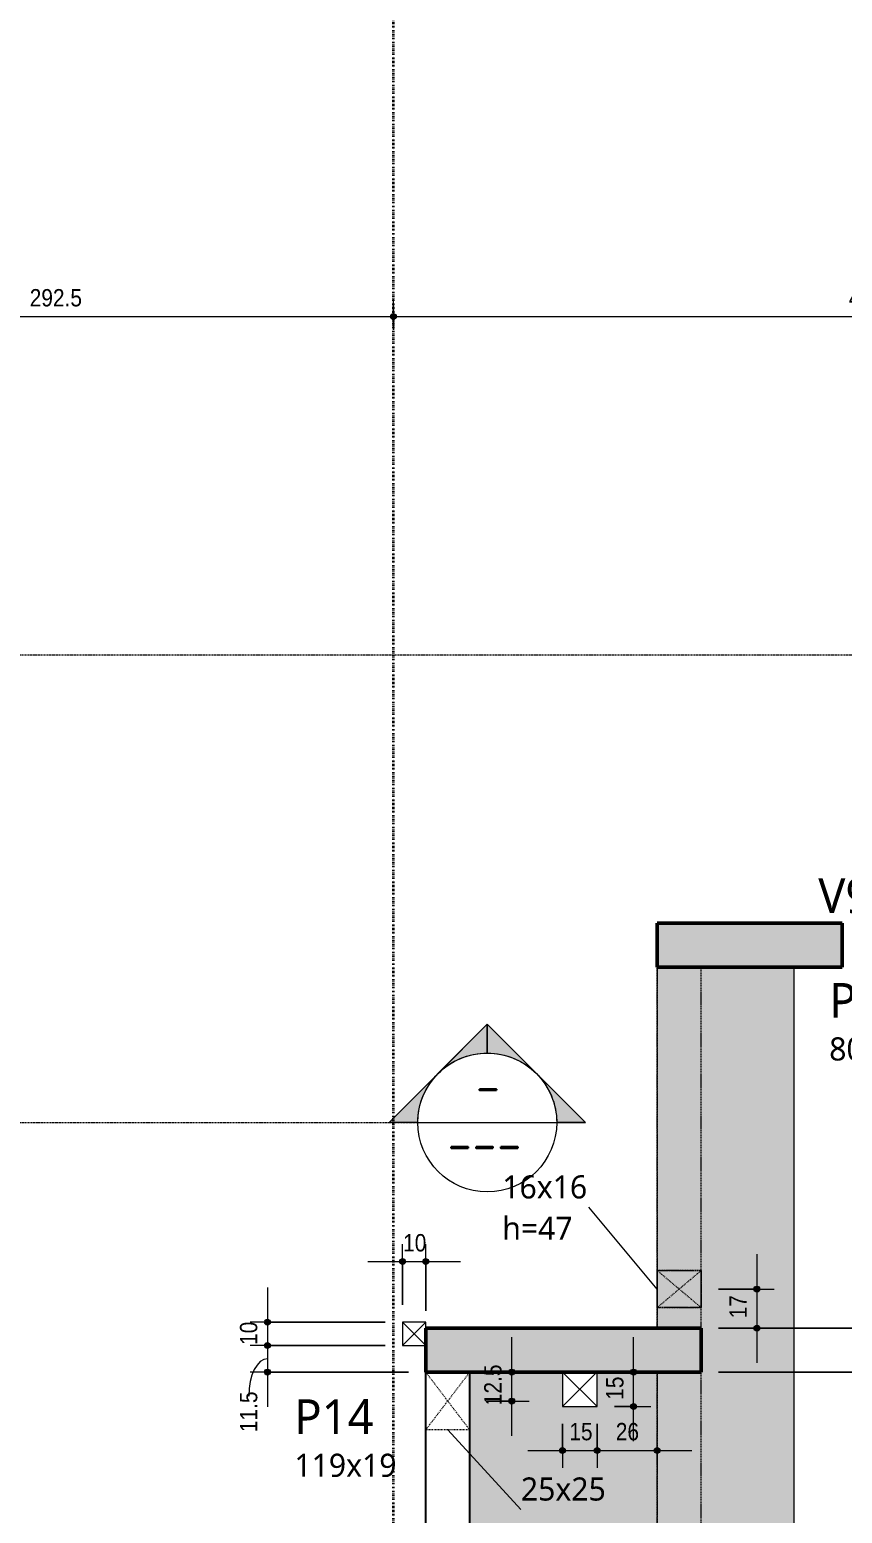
# Model space of a CAD drawing. Header units: centimetres. Extents: x -1475 to 26035, y -1239 to 84208.
# Drawn here: x 5134 to 5485, y -451 to 190 of the extents above; entities that cross this region are included whole.
import ezdxf

# ---------------------------------------------------------------- set-up
doc = ezdxf.new("R2010")
doc.units = ezdxf.units.CM
for name, pattern in [('Centro de 6 mm', [1.32, 0.6, -0.24, 0.24, -0.24]), ('Dash dot', [1.5875, 0.635, -0.47625, 0, -0.47625]), ('Hidden', [0.714375, 0.47625, -0.238125]), ('Traço', [0.635, 0.3175, -0.3175])]:
    doc.linetypes.add(name, pattern=pattern)
for name, color, linetype, lineweight in [('A-ANNO-DIMS', 7, 'Continuous', 9), ('A-ANNO-DIMS-50', 7, 'Continuous', 9), ('A-DETL', 7, 'Hidden', 18), ('A-FLOR', 7, 'Continuous', 9), ('A-GENM', 7, 'Continuous', 18), ('A-GENM-HDLN', 7, 'Traço', 18), ('A-GENM-IDEN', 7, 'Continuous', 9), ('G-ANNO-SYMB', 7, 'Continuous', 9), ('S-BEAM', 7, 'Continuous', 9), ('S-BEAM-IDEN', 7, 'Continuous', 9), ('S-COLS', 7, 'Continuous', 9), ('S-COLS-IDEN', 7, 'Continuous', 9), ('S-GRID', 7, 'Continuous', 9)]:
    doc.layers.add(name, color=color, linetype=linetype, lineweight=lineweight)
doc.styles.add('Fira Sans', font='', dxfattribs={"width": 0.9, "height": 7.5})
doc.styles.add('Gadugi', font='gadugi.ttf', dxfattribs={"height": 15})
doc.styles.add('Gadugi_1', font='gadugi.ttf', dxfattribs={"height": 10})
doc.styles.add('RomanD', font='romand__.ttf', dxfattribs={"height": 10})
doc.styles.get('Fira Sans').set_extended_font_data('Fira Sans')
doc.dimstyles.new('PED_R80_1_5mm_ACIMA_As_ESQ__R00', dxfattribs={"dimscale": 30.48, "dimtxt": 10.229846, "dimasz": 0.328084, "dimexe": 0.246063, "dimexo": 0.246063, "dimgap": 0.049213, "dimtad": 1, "dimdec": 1, "dimrnd": 0.5, "dimdsep": 46, "dimtxsty": 'Fira Sans', "dimblk1": 'DOTSMALL', "dimblk2": 'DOTSMALL', "dimsah": 1, "dimcen": 0.09, "dimdle": 0.492126, "dimazin": 0, "dimtfac": 1, "dimtdec": 4, "dimtix": 1, "dimtmove": 0, "dimatfit": 3, "dimfxl": 1, "dimtvp": 1, "dimtolj": 1, "dimtzin": 0, "dimarcsym": 2})
doc.dimstyles.new('PED_R80_1_5mm_ACIMA_As_ESQ__R00_1', dxfattribs={"dimscale": 30.48, "dimtxt": 10.229846, "dimasz": 0.328084, "dimexe": 0.246063, "dimexo": 0.246063, "dimgap": 0.049213, "dimtad": 1, "dimdec": 1, "dimrnd": 0.5, "dimdsep": 46, "dimtxsty": 'Fira Sans', "dimblk1": 'DOTSMALL', "dimblk2": 'DOTSMALL', "dimsah": 1, "dimcen": 0.09, "dimdle": 0.492126, "dimazin": 0, "dimtfac": 1, "dimtdec": 4, "dimtix": 1, "dimtmove": 1, "dimatfit": 3, "dimfxl": 1, "dimtvp": 1, "dimtolj": 1, "dimtzin": 0, "dimarcsym": 2})
doc.dimstyles.new('PED_R80_1_5mm_ACIMA_As_ESQ__R00_2', dxfattribs={"dimscale": 30.48, "dimtxt": 10.229846, "dimasz": 0.328084, "dimexe": 0.246063, "dimexo": 0.246063, "dimgap": 0.049213, "dimtad": 1, "dimdec": 1, "dimrnd": 0.5, "dimdsep": 46, "dimtxsty": 'Fira Sans', "dimblk1": 'DOTSMALL', "dimblk2": 'DOTSMALL', "dimsah": 1, "dimcen": 0.09, "dimdle": 0.492126, "dimazin": 0, "dimtfac": 1, "dimtdec": 4, "dimtix": 1, "dimtmove": 2, "dimatfit": 3, "dimfxl": 1, "dimtvp": 1, "dimtolj": 1, "dimtzin": 0, "dimarcsym": 2})
doc.dimstyles.new('PED_R80_1_5mm_ACIMA_As_ESQ__R00_3', dxfattribs={"dimscale": 30.48, "dimtxt": 10.229846, "dimasz": 0.328084, "dimexe": 0.246063, "dimexo": 0.246063, "dimgap": 0.049213, "dimtad": 1, "dimdec": 1, "dimrnd": 0.5, "dimdsep": 46, "dimtxsty": 'Fira Sans', "dimblk1": 'DOTSMALL', "dimblk2": 'DOTSMALL', "dimsah": 1, "dimcen": 0.09, "dimdle": 0.492126, "dimazin": 0, "dimtfac": 1, "dimtdec": 4, "dimtix": 1, "dimtmove": 0, "dimatfit": 3, "dimfxl": 1, "dimtvp": 1, "dimtolj": 1, "dimtzin": 0, "dimarcsym": 2})

# ---------------------------------------------------------------- blocks, each defined once
blk = doc.blocks.new('PED_FURO_RETANGULAR_R04_2020 _INSTÂNCIA_ - FURO RET-3754116-PL200 - FORMA DO DUPLEX INFERIOR')
at = {"layer": 'A-GENM-HDLN'}
for p, q in [((-8, 9.5), (8, -9.5)), ((-8, -9.5), (8, 9.5)), ((-8, -9.5), (-8, 9.5)), ((-8, 9.5), (8, 9.5)), ((8, 9.5), (8, -9.5)), ((8, -9.5), (-8, -9.5))]:
    blk.add_line(p, q, dxfattribs=at)
blk = doc.blocks.new('PED_FURO_RETANGULAR_R04_2020 _INSTÂNCIA_ - FURO RET-V1-PL200 - FORMA DO DUPLEX INFERIOR')
at = {"layer": 'A-GENM-HDLN'}
for p, q in [((-12.5, -9.5), (-12.5, 9.5)), ((-12.49, 9.5), (12.49, -9.5)), ((-12.49, -9.5), (12.49, 9.5)), ((12.5, 9.5), (12.5, -9.5))]:
    blk.add_line(p, q, dxfattribs=at)
blk = doc.blocks.new('DIMBLOCK63-PL200 - FORMA DO DUPLEX INFERIOR')
at = {"layer": 'A-ANNO-DIMS-50', "true_color": 0x000032}
h = blk.add_hatch(color=178, dxfattribs=at)
edge = h.paths.add_edge_path(flags=0)
edge.add_arc((5528.12, -214.75), 1.25, 0, 360)
h = blk.add_hatch(color=178, dxfattribs=at)
edge = h.paths.add_edge_path(flags=0)
edge.add_arc((5528.12, -370.75), 1.25, 0, 360)
at = {"layer": 'A-ANNO-DIMS-50', "color": 178, "true_color": 0x000032}
for p, q in [((5522.38, -214.75), (5535.62, -214.75)), ((5528.12, -214.75), (5522.38, -214.75)), ((5528.12, -214.75), (5528.12, -370.75)), ((5431.33, -370.75), (5535.62, -370.75)), ((5528.12, -370.75), (5431.33, -370.75))]:
    blk.add_line(p, q, dxfattribs=at)
for centre in [(5528.12, -214.75), (5528.12, -370.75)]:
    blk.add_circle(centre, 1.25, dxfattribs=at)
at = {"layer": 'A-ANNO-DIMS-50', "color": 0, "insert": (5516.23, -299.83), "char_height": 7.5, "width": 16.9973, "attachment_point": 1, "rotation": 90, "line_spacing_factor": 1.049215, "style": 'Fira Sans'}
blk.add_mtext('156', dxfattribs=at)
blk = doc.blocks.new('_DotSmall')
at = {"color": 0, "linetype": 'ByBlock', "const_width": 0.5}
blk.add_lwpolyline([(-0.0625, 0, 1), (0.0625, 0, 1)], format="xyb", close=True, dxfattribs=at)
blk = doc.blocks.new('DIMBLOCK64-PL200 - FORMA DO DUPLEX INFERIOR')
at = {"layer": 'A-ANNO-DIMS-50', "true_color": 0x000032}
h = blk.add_hatch(color=178, dxfattribs=at)
edge = h.paths.add_edge_path(flags=0)
edge.add_arc((5528.12, -370.75), 1.25, 0, 360)
h = blk.add_hatch(color=178, dxfattribs=at)
edge = h.paths.add_edge_path(flags=0)
edge.add_arc((5528.12, -389.75), 1.25, 0, 360)
at = {"layer": 'A-ANNO-DIMS-50', "color": 178, "true_color": 0x000032}
for p, q in [((5431.33, -370.75), (5535.62, -370.75)), ((5528.12, -370.75), (5431.33, -370.75)), ((5528.12, -370.75), (5528.12, -389.75)), ((5431.33, -389.75), (5535.62, -389.75)), ((5528.12, -389.75), (5431.33, -389.75))]:
    blk.add_line(p, q, dxfattribs=at)
for centre in [(5528.12, -370.75), (5528.12, -389.75)]:
    blk.add_circle(centre, 1.25, dxfattribs=at)
at = {"layer": 'A-ANNO-DIMS-50', "color": 0, "insert": (5516.23, -384.91), "char_height": 7.5, "width": 11.1741, "attachment_point": 1, "rotation": 90, "line_spacing_factor": 1.049215, "style": 'Fira Sans'}
blk.add_mtext('19', dxfattribs=at)
blk = doc.blocks.new('DIMBLOCK65-PL200 - FORMA DO DUPLEX INFERIOR')
at = {"layer": 'A-ANNO-DIMS-50', "true_color": 0x000032}
h = blk.add_hatch(color=178, dxfattribs=at)
edge = h.paths.add_edge_path(flags=0)
edge.add_arc((5528.12, -389.75), 1.25, 0, 360)
h = blk.add_hatch(color=178, dxfattribs=at)
edge = h.paths.add_edge_path(flags=0)
edge.add_arc((5528.12, -685.75), 1.25, 0, 360)
at = {"layer": 'A-ANNO-DIMS-50', "color": 178, "true_color": 0x000032}
for p, q in [((5431.33, -389.75), (5535.62, -389.75)), ((5528.12, -389.75), (5431.33, -389.75)), ((5528.12, -389.75), (5528.12, -685.75)), ((5412.33, -685.75), (5535.62, -685.75)), ((5528.12, -685.75), (5412.33, -685.75))]:
    blk.add_line(p, q, dxfattribs=at)
for centre in [(5528.12, -389.75), (5528.12, -685.75)]:
    blk.add_circle(centre, 1.25, dxfattribs=at)
at = {"layer": 'A-ANNO-DIMS-50', "color": 0, "insert": (5516.23, -545.23), "char_height": 7.5, "width": 17.9416, "attachment_point": 1, "rotation": 90, "line_spacing_factor": 1.049215, "style": 'Fira Sans'}
blk.add_mtext('296', dxfattribs=at)
blk = doc.blocks.new('DIMBLOCK103-PL200 - FORMA DO DUPLEX INFERIOR')
at = {"layer": 'A-ANNO-DIMS-50', "true_color": 0x000032}
h = blk.add_hatch(color=178, dxfattribs=at)
edge = h.paths.add_edge_path(flags=0)
edge.add_arc((5463.83, -554.92), 1.25, 0, 360)
h = blk.add_hatch(color=178, dxfattribs=at)
edge = h.paths.add_edge_path(flags=0)
edge.add_arc((5578.83, -554.92), 1.25, 0, 360)
at = {"layer": 'A-ANNO-DIMS-50', "color": 178, "true_color": 0x000032}
for p, q in [((5578.83, -222.25), (5578.83, -562.42)), ((5578.83, -554.92), (5578.83, -222.25)), ((5463.83, -560.66), (5463.83, -547.42)), ((5463.83, -554.92), (5578.83, -554.92)), ((5463.83, -554.92), (5463.83, -560.66))]:
    blk.add_line(p, q, dxfattribs=at)
for centre in [(5463.83, -554.92), (5578.83, -554.92)]:
    blk.add_circle(centre, 1.25, dxfattribs=at)
at = {"layer": 'A-ANNO-DIMS-50', "color": 0, "insert": (5494.89, -543.04), "char_height": 7.5, "width": 15.8956, "attachment_point": 1, "rotation": 0.00004, "line_spacing_factor": 1.049215, "style": 'Fira Sans'}
blk.add_mtext('115', dxfattribs=at)
blk = doc.blocks.new('DIMBLOCK125-PL200 - FORMA DO DUPLEX INFERIOR')
at = {"layer": 'A-ANNO-DIMS-50', "true_color": 0x000032}
h = blk.add_hatch(color=178, dxfattribs=at)
edge = h.paths.add_edge_path(flags=0)
edge.add_arc((4998.33, 66.3), 1.25, 0, 360)
h = blk.add_hatch(color=178, dxfattribs=at)
edge = h.paths.add_edge_path(flags=0)
edge.add_arc((5290.83, 66.3), 1.25, 0, 360)
at = {"layer": 'A-ANNO-DIMS-50', "color": 178, "true_color": 0x000032}
for p, q in [((4998.33, 60.56), (4998.33, 73.8)), ((5290.83, 60.56), (5290.83, 73.8)), ((4998.33, 66.3), (5290.83, 66.3)), ((4998.33, 66.3), (4998.33, 60.56)), ((5290.83, 66.3), (5290.83, 60.56))]:
    blk.add_line(p, q, dxfattribs=at)
for centre in [(4998.33, 66.3), (5290.83, 66.3)]:
    blk.add_circle(centre, 1.25, dxfattribs=at)
at = {"layer": 'A-ANNO-DIMS-50', "color": 0, "insert": (5133.69, 78.18), "char_height": 7.5, "width": 26.1255, "attachment_point": 1, "line_spacing_factor": 1.049215, "style": 'Fira Sans'}
blk.add_mtext('292.5', dxfattribs=at)
blk = doc.blocks.new('DIMBLOCK126-PL200 - FORMA DO DUPLEX INFERIOR')
at = {"layer": 'A-ANNO-DIMS-50', "true_color": 0x000032}
h = blk.add_hatch(color=178, dxfattribs=at)
edge = h.paths.add_edge_path(flags=0)
edge.add_arc((5290.83, 66.3), 1.25, 0, 360)
h = blk.add_hatch(color=178, dxfattribs=at)
edge = h.paths.add_edge_path(flags=0)
edge.add_arc((5759.83, 66.3), 1.25, 0, 360)
at = {"layer": 'A-ANNO-DIMS-50', "color": 178, "true_color": 0x000032}
for p, q in [((5290.83, 60.56), (5290.83, 73.8)), ((5759.83, 60.56), (5759.83, 73.8)), ((5290.83, 66.3), (5759.83, 66.3)), ((5290.83, 66.3), (5290.83, 60.56)), ((5759.83, 66.3), (5759.83, 60.56))]:
    blk.add_line(p, q, dxfattribs=at)
for centre in [(5290.83, 66.3), (5759.83, 66.3)]:
    blk.add_circle(centre, 1.25, dxfattribs=at)
at = {"layer": 'A-ANNO-DIMS-50', "color": 0, "insert": (5487.68, 78.18), "char_height": 7.5, "width": 18.4137, "attachment_point": 1, "line_spacing_factor": 1.049215, "style": 'Fira Sans'}
blk.add_mtext('469', dxfattribs=at)
blk = doc.blocks.new('DIMBLOCK218-PL200 - FORMA DO DUPLEX INFERIOR')
at = {"layer": 'A-ANNO-DIMS-50', "true_color": 0x000032}
h = blk.add_hatch(color=178, dxfattribs=at)
edge = h.paths.add_edge_path(flags=0)
edge.add_arc((5447.94, -353.89), 1.25, 0, 360)
h = blk.add_hatch(color=178, dxfattribs=at)
edge = h.paths.add_edge_path(flags=0)
edge.add_arc((5447.94, -370.75), 1.25, 0, 360)
at = {"layer": 'A-ANNO-DIMS-50', "color": 178, "true_color": 0x000032}
for p, q in [((5447.94, -338.89), (5447.94, -385.75)), ((5431.33, -353.89), (5455.44, -353.89)), ((5447.94, -353.89), (5431.33, -353.89)), ((5431.33, -370.75), (5455.44, -370.75)), ((5447.94, -370.75), (5431.33, -370.75))]:
    blk.add_line(p, q, dxfattribs=at)
for centre in [(5447.94, -353.89), (5447.94, -370.75)]:
    blk.add_circle(centre, 1.25, dxfattribs=at)
at = {"layer": 'A-ANNO-DIMS-50', "color": 0, "insert": (5436.05, -366.58), "char_height": 7.5, "width": 10.2298, "attachment_point": 1, "rotation": 90, "line_spacing_factor": 1.049215, "style": 'Fira Sans'}
blk.add_mtext('17', dxfattribs=at)
blk = doc.blocks.new('DIMBLOCK219-PL200 - FORMA DO DUPLEX INFERIOR')
at = {"layer": 'A-ANNO-DIMS-50', "true_color": 0x000032}
h = blk.add_hatch(color=178, dxfattribs=at)
edge = h.paths.add_edge_path(flags=0)
edge.add_arc((5341.96, -389.75), 1.25, 0, 360)
h = blk.add_hatch(color=178, dxfattribs=at)
edge = h.paths.add_edge_path(flags=0)
edge.add_arc((5341.96, -402.27), 1.25, 0, 360)
at = {"layer": 'A-ANNO-DIMS-50', "color": 178, "true_color": 0x000032}
for p, q in [((5341.96, -417.27), (5341.96, -374.75)), ((5347.69, -389.75), (5334.46, -389.75)), ((5341.96, -389.75), (5347.69, -389.75)), ((5331.33, -402.27), (5349.46, -402.27)), ((5341.96, -402.27), (5331.33, -402.27))]:
    blk.add_line(p, q, dxfattribs=at)
for centre in [(5341.96, -389.75), (5341.96, -402.27)]:
    blk.add_circle(centre, 1.25, dxfattribs=at)
at = {"layer": 'A-ANNO-DIMS-50', "color": 0, "insert": (5330.07, -404.07), "char_height": 7.5, "width": 19.358, "attachment_point": 1, "rotation": 90, "line_spacing_factor": 1.049215, "style": 'Fira Sans'}
blk.add_mtext('12.5', dxfattribs=at)
blk = doc.blocks.new('DIMBLOCK220-PL200 - FORMA DO DUPLEX INFERIOR')
at = {"layer": 'A-ANNO-DIMS-50', "true_color": 0x000032}
h = blk.add_hatch(color=178, dxfattribs=at)
edge = h.paths.add_edge_path(flags=0)
edge.add_arc((5394.65, -389.75), 1.25, 0, 360)
h = blk.add_hatch(color=178, dxfattribs=at)
edge = h.paths.add_edge_path(flags=0)
edge.add_arc((5394.65, -404.68), 1.25, 0, 360)
at = {"layer": 'A-ANNO-DIMS-50', "color": 178, "true_color": 0x000032}
for p, q in [((5394.65, -419.68), (5394.65, -374.75)), ((5400.38, -389.75), (5387.15, -389.75)), ((5394.65, -389.75), (5400.38, -389.75)), ((5386.38, -404.68), (5402.15, -404.68)), ((5394.65, -404.68), (5386.38, -404.68))]:
    blk.add_line(p, q, dxfattribs=at)
for centre in [(5394.65, -389.75), (5394.65, -404.68)]:
    blk.add_circle(centre, 1.25, dxfattribs=at)
at = {"layer": 'A-ANNO-DIMS-50', "color": 0, "insert": (5382.76, -401.74), "char_height": 7.5, "width": 10.8594, "attachment_point": 1, "rotation": 90, "line_spacing_factor": 1.049215, "style": 'Fira Sans'}
blk.add_mtext('15', dxfattribs=at)
blk = doc.blocks.new('DIMBLOCK221-PL200 - FORMA DO DUPLEX INFERIOR')
at = {"layer": 'A-ANNO-DIMS-50', "true_color": 0x000032}
h = blk.add_hatch(color=178, dxfattribs=at)
edge = h.paths.add_edge_path(flags=0)
edge.add_arc((5363.88, -423.63), 1.25, 0, 360)
h = blk.add_hatch(color=178, dxfattribs=at)
edge = h.paths.add_edge_path(flags=0)
edge.add_arc((5378.88, -423.63), 1.25, 0, 360)
at = {"layer": 'A-ANNO-DIMS-50', "color": 178, "true_color": 0x000032}
for p, q in [((5363.88, -412.18), (5363.88, -431.13)), ((5363.88, -423.63), (5363.88, -412.18)), ((5378.88, -412.18), (5378.88, -431.13)), ((5378.88, -423.63), (5378.88, -412.18)), ((5348.88, -423.63), (5378.88, -423.63))]:
    blk.add_line(p, q, dxfattribs=at)
for centre in [(5363.88, -423.63), (5378.88, -423.63)]:
    blk.add_circle(centre, 1.25, dxfattribs=at)
at = {"layer": 'A-ANNO-DIMS-50', "color": 0, "insert": (5366.86, -411.74), "char_height": 7.5, "width": 10.8594, "attachment_point": 1, "line_spacing_factor": 1.049215, "style": 'Fira Sans'}
blk.add_mtext('15', dxfattribs=at)
blk = doc.blocks.new('DIMBLOCK222-PL200 - FORMA DO DUPLEX INFERIOR')
at = {"layer": 'A-ANNO-DIMS-50', "true_color": 0x000032}
h = blk.add_hatch(color=178, dxfattribs=at)
edge = h.paths.add_edge_path(flags=0)
edge.add_arc((5378.88, -423.63), 1.25, 0, 360)
h = blk.add_hatch(color=178, dxfattribs=at)
edge = h.paths.add_edge_path(flags=0)
edge.add_arc((5404.83, -423.63), 1.25, 0, 360)
at = {"layer": 'A-ANNO-DIMS-50', "color": 178, "true_color": 0x000032}
for p, q in [((5378.88, -412.18), (5378.88, -431.13)), ((5378.88, -423.63), (5378.88, -412.18)), ((5404.83, -429.36), (5404.83, -416.13)), ((5378.88, -423.63), (5419.83, -423.63)), ((5404.83, -423.63), (5404.83, -429.36))]:
    blk.add_line(p, q, dxfattribs=at)
for centre in [(5378.88, -423.63), (5404.83, -423.63)]:
    blk.add_circle(centre, 1.25, dxfattribs=at)
at = {"layer": 'A-ANNO-DIMS-50', "color": 0, "insert": (5386.94, -411.74), "char_height": 7.5, "width": 11.8037, "attachment_point": 1, "line_spacing_factor": 1.049215, "style": 'Fira Sans'}
blk.add_mtext('26', dxfattribs=at)
blk = doc.blocks.new('DIMBLOCK278-PL200 - FORMA DO DUPLEX INFERIOR')
at = {"layer": 'A-ANNO-DIMS-50', "true_color": 0x000032}
h = blk.add_hatch(color=178, dxfattribs=at)
edge = h.paths.add_edge_path(flags=0)
edge.add_arc((5294.83, -342.02), 1.25, 0, 360)
h = blk.add_hatch(color=178, dxfattribs=at)
edge = h.paths.add_edge_path(flags=0)
edge.add_arc((5304.83, -342.02), 1.25, 0, 360)
at = {"layer": 'A-ANNO-DIMS-50', "color": 178, "true_color": 0x000032}
for p, q in [((5294.83, -360.75), (5294.83, -334.52)), ((5304.83, -363.25), (5304.83, -334.52)), ((5279.83, -342.02), (5319.83, -342.02)), ((5294.83, -342.02), (5294.83, -360.75)), ((5304.83, -342.02), (5304.83, -363.25))]:
    blk.add_line(p, q, dxfattribs=at)
for centre in [(5294.83, -342.02), (5304.83, -342.02)]:
    blk.add_circle(centre, 1.25, dxfattribs=at)
at = {"layer": 'A-ANNO-DIMS-50', "color": 0, "insert": (5295.04, -330.14), "char_height": 7.5, "width": 11.4889, "attachment_point": 1, "line_spacing_factor": 1.049215, "style": 'Fira Sans'}
blk.add_mtext('10', dxfattribs=at)
blk = doc.blocks.new('DIMBLOCK279-PL200 - FORMA DO DUPLEX INFERIOR')
at = {"layer": 'A-ANNO-DIMS-50', "true_color": 0x000032}
h = blk.add_hatch(color=178, dxfattribs=at)
edge = h.paths.add_edge_path(flags=0)
edge.add_arc((5236.42, -368.25), 1.25, 0, 360)
h = blk.add_hatch(color=178, dxfattribs=at)
edge = h.paths.add_edge_path(flags=0)
edge.add_arc((5236.42, -378.25), 1.25, 0, 360)
at = {"layer": 'A-ANNO-DIMS-50', "color": 178, "true_color": 0x000032}
for p, q in [((5236.42, -353.25), (5236.42, -378.25)), ((5287.33, -368.25), (5228.92, -368.25)), ((5236.42, -368.25), (5287.33, -368.25)), ((5287.33, -378.25), (5228.92, -378.25)), ((5236.42, -378.25), (5287.33, -378.25))]:
    blk.add_line(p, q, dxfattribs=at)
for centre in [(5236.42, -368.25), (5236.42, -378.25)]:
    blk.add_circle(centre, 1.25, dxfattribs=at)
at = {"layer": 'A-ANNO-DIMS-50', "color": 0, "insert": (5224.53, -378.04), "char_height": 7.5, "width": 11.4889, "attachment_point": 1, "rotation": 90, "line_spacing_factor": 1.049215, "style": 'Fira Sans'}
blk.add_mtext('10', dxfattribs=at)
blk = doc.blocks.new('DIMBLOCK280-PL200 - FORMA DO DUPLEX INFERIOR')
at = {"layer": 'A-ANNO-DIMS-50', "true_color": 0x000032}
h = blk.add_hatch(color=178, dxfattribs=at)
edge = h.paths.add_edge_path(flags=0)
edge.add_arc((5236.42, -378.25), 1.25, 0, 360)
h = blk.add_hatch(color=178, dxfattribs=at)
edge = h.paths.add_edge_path(flags=0)
edge.add_arc((5236.42, -389.75), 1.25, 0, 360)
at = {"layer": 'A-ANNO-DIMS-50', "color": 178, "true_color": 0x000032}
for p, q in [((5287.33, -378.25), (5228.92, -378.25)), ((5236.42, -378.25), (5236.42, -404.75)), ((5236.42, -378.25), (5287.33, -378.25)), ((5297.33, -389.75), (5228.92, -389.75)), ((5236.42, -389.75), (5297.33, -389.75))]:
    blk.add_line(p, q, dxfattribs=at)
for centre in [(5236.42, -378.25), (5236.42, -389.75)]:
    blk.add_circle(centre, 1.25, dxfattribs=at)
blk.add_ellipse((5236.42, -400.11), major_axis=(0, 16.11), ratio=0.500189, start_param=0, end_param=1.570796, dxfattribs=at)
at = {"layer": 'A-ANNO-DIMS-50', "color": 0, "insert": (5224.53, -415.72), "char_height": 7.5, "width": 18.7285, "attachment_point": 1, "rotation": 90, "line_spacing_factor": 1.049215, "style": 'Fira Sans'}
blk.add_mtext('11.5', dxfattribs=at)
blk = doc.blocks.new('Corte - M_Cabeça do corte - Preenchida-2060824-PL200 - FORMA DO DUPLEX INFERIOR')
at = {"layer": 'G-ANNO-SYMB'}
h = blk.add_hatch(color=256, dxfattribs=at)
edge = h.paths.add_edge_path(flags=0)
edge.add_line((-0.6, 0.849), (-0.6, 0.6))
edge.add_arc((-0.6, 0), 0.6, 90, 135)
edge.add_line((-1.024, 0.424), (-0.6, 0.849))
h = blk.add_hatch(color=256, dxfattribs=at)
edge = h.paths.add_edge_path(flags=0)
edge.add_line((-0.6, 0.849), (-0.176, 0.424))
edge.add_arc((-0.6, 0), 0.6, 45, 90)
edge.add_line((-0.6, 0.6), (-0.6, 0.849))
h = blk.add_hatch(color=256, dxfattribs=at)
edge = h.paths.add_edge_path(flags=0)
edge.add_line((-1.449, 0), (-1.024, 0.424))
edge.add_arc((-0.6, 0), 0.6, 135, 180)
edge.add_line((-1.2, 0), (-1.449, 0))
h = blk.add_hatch(color=256, dxfattribs=at)
edge = h.paths.add_edge_path(flags=0)
edge.add_line((0.249, 0), (0, 0))
edge.add_arc((-0.6, 0), 0.6, 360, 405)
edge.add_line((-0.176, 0.424), (0.249, 0))
for p, q in [((-0.6, 0.849), (-1.449, 0)), ((-0.6, 0.849), (-1.024, 0.424)), ((-0.6, 0.849), (0.249, 0)), ((-0.6, 0.6), (-0.6, 0.849)), ((-0.6, 0.849), (-0.6, 0.6)), ((-0.176, 0.424), (-0.6, 0.849)), ((-1.024, 0.424), (-1.449, 0)), ((0.249, 0), (-0.176, 0.424)), ((-1.449, 0), (-1.2, 0)), ((0, 0), (0.249, 0)), ((-1.2, 0), (-1.449, 0)), ((0, 0), (0.249, 0))]:
    blk.add_line(p, q, dxfattribs=at)
for start, end in [(360, 180), (90, 135), (45, 90), (135, 180), (360, 45), (180, 360)]:
    blk.add_arc((-0.6, 0), 0.6, start, end, dxfattribs=at)

msp = doc.modelspace()

# ---------------------------------------------------------------- hatches: boundary and pattern name
at = {"layer": 'A-DETL', "linetype": 'Continuous', "true_color": 0xccffcc}
for points in [[(5423.83, -370.75), (5423.83, -214.75), (5404.83, -214.75), (5404.83, -370.75)], [(5404.83, -1060.75), (5423.83, -1060.75), (5423.83, -389.75), (5404.83, -389.75), (5404.83, -994.35)]]:
    msp.add_hatch(color=254, dxfattribs=at).paths.add_polyline_path(points, flags=0)
at = {"layer": 'A-FLOR', "lineweight": 18, "true_color": 0xe6b8b7}
msp.add_hatch(color=9, dxfattribs=at).paths.add_polyline_path([(4339.27, -1119.75), (5463.83, -1119.75), (5463.83, -214.75), (5423.83, -214.75), (5423.83, -1079.75), (3144.83, -1079.75), (3144.83, -214.75), (3104.83, -214.75), (3104.83, -1119.75), (4070.83, -1119.75)], flags=0)
at = {"layer": 'A-FLOR', "lineweight": 18, "true_color": 0xd9d9d9}
msp.add_hatch(color=254, dxfattribs=at).paths.add_polyline_path([(5323.83, -685.75), (5404.83, -685.75), (5404.83, -389.75), (5378.88, -389.75), (5378.88, -404.68), (5363.88, -404.68), (5363.88, -389.75), (5323.83, -389.77), (5323.83, -602.41)], flags=0)
at = {"layer": 'S-COLS', "true_color": 0x808080}
for points in [[(5404.83, -214.75), (5484.83, -214.75), (5484.83, -195.75), (5404.83, -195.75), (5404.83, -210.48)], [(5423.83, -389.75), (5423.83, -370.75), (5304.83, -370.75), (5304.83, -389.75)]]:
    msp.add_hatch(color=8, dxfattribs=at).paths.add_polyline_path(points, flags=0)

# ---------------------------------------------------------------- linework, layer by layer
at = {"lineweight": 18}
for p, q in [((5294.83, -378.25), (5304.83, -368.25)), ((5294.83, -368.25), (5304.83, -378.25)), ((5363.88, -404.68), (5378.81, -389.75)), ((5363.95, -389.75), (5378.88, -404.68))]:
    msp.add_line(p, q, dxfattribs=at)
at = {"linetype": 'Traço', "lineweight": 18}
for p, q in [((5363.88, -389.68), (5363.95, -389.75)), ((5378.82, -389.75), (5378.88, -389.68))]:
    msp.add_line(p, q, dxfattribs=at)
at = {"layer": 'A-DETL'}
for p, q in [((5404.83, -214.75), (5404.83, -370.75)), ((5423.83, -214.75), (5404.83, -214.75)), ((5404.83, -214.75), (5423.83, -214.75)), ((5404.83, -370.75), (5404.83, -214.75)), ((5423.83, -370.75), (5423.83, -214.75)), ((5404.83, -345.89), (5404.83, -361.89)), ((5404.83, -361.89), (5404.83, -345.89)), ((5404.83, -345.89), (5423.83, -345.89)), ((5423.83, -345.89), (5404.83, -345.89)), ((5423.83, -361.89), (5423.83, -345.89)), ((5423.83, -345.89), (5423.83, -361.89)), ((5423.83, -361.89), (5404.83, -361.89)), ((5404.83, -361.89), (5423.83, -361.89)), ((5404.83, -370.75), (5423.83, -370.75)), ((5423.83, -370.75), (5404.83, -370.75)), ((5423.83, -389.75), (5404.83, -389.75)), ((5404.83, -389.75), (5423.83, -389.75)), ((5404.83, -389.75), (5404.83, -1060.75)), ((5404.83, -685.75), (5404.83, -389.75)), ((5423.83, -1060.75), (5423.83, -389.75))]:
    msp.add_line(p, q, dxfattribs=at)
at = {"layer": 'A-FLOR', "lineweight": 18}
for p, q in [((5463.83, -214.75), (5463.83, -1119.75)), ((5304.83, -368.25), (5294.83, -368.25)), ((5294.83, -368.25), (5294.83, -378.25)), ((5304.83, -370.75), (5304.83, -368.25)), ((5294.83, -378.25), (5304.83, -378.25)), ((5363.88, -389.75), (5363.88, -404.68)), ((5378.88, -404.68), (5378.88, -389.75)), ((5363.88, -404.68), (5378.88, -404.68))]:
    msp.add_line(p, q, dxfattribs=at)
at = {"layer": 'A-GENM-IDEN'}
for p, q in [((5404.83, -353.89), (5375.29, -318.56)), ((5314.33, -414.77), (5345.94, -449.09))]:
    msp.add_line(p, q, dxfattribs=at)
at = {"layer": 'G-ANNO-SYMB', "linetype": 'Centro de 6 mm'}
for p, q in [((2514.17, -79.8), (6018.19, -79.8)), ((4884.86, -281.93), (5301.41, -281.93))]:
    msp.add_line(p, q, dxfattribs=at)
at = {"layer": 'G-ANNO-SYMB'}
msp.add_line((5301.41, -281.93), (5361.41, -281.93), dxfattribs=at)
at = {"layer": 'S-BEAM', "lineweight": 25}
for p, q in [((5304.83, -685.75), (5304.83, -389.75)), ((5323.83, -685.75), (5323.83, -389.75))]:
    msp.add_line(p, q, dxfattribs=at)
at = {"layer": 'S-COLS', "lineweight": 50}
for p, q in [((5404.83, -214.75), (5404.83, -195.75)), ((5404.83, -195.75), (5484.83, -195.75)), ((5484.83, -195.75), (5484.83, -214.75)), ((5484.83, -214.75), (5404.83, -214.75)), ((5304.83, -389.75), (5304.83, -370.75)), ((5304.83, -370.75), (5423.83, -370.75)), ((5423.83, -370.75), (5423.83, -389.75)), ((5423.83, -389.75), (5304.83, -389.75))]:
    msp.add_line(p, q, dxfattribs=at)
at = {"layer": 'S-GRID', "color": 40, "linetype": 'Dash dot', "lineweight": 35, "true_color": 0xffc000}
msp.add_line((5290.83, -1174.02), (5290.83, 767.39), dxfattribs=at)

# ---------------------------------------------------------------- block references
at = {"layer": 'A-GENM', "linetype": 'Traço'}
for name, p, rotation in [('PED_FURO_RETANGULAR_R04_2020 _INSTÂNCIA_ - FURO RET-3754116-PL200 - FORMA DO DUPLEX INFERIOR', (5414.33, -353.89), 89.9999999999999), ('PED_FURO_RETANGULAR_R04_2020 _INSTÂNCIA_ - FURO RET-V1-PL200 - FORMA DO DUPLEX INFERIOR', (5314.33, -402.27), 89.99999999999953)]:
    msp.add_blockref(name, p, dxfattribs=dict(at, rotation=rotation))
at = {"layer": 'G-ANNO-SYMB', "extrusion": (0, 0, -1), "xscale": 49.99999999999998, "yscale": 49.99999999999998, "zscale": 49.99999999999998}
msp.add_blockref('Corte - M_Cabeça do corte - Preenchida-2060824-PL200 - FORMA DO DUPLEX INFERIOR', (-5301.41, -281.93), dxfattribs=at)

# ---------------------------------------------------------------- texts
at = {"layer": 'A-GENM-IDEN', "char_height": 10, "attachment_point": 1, "style": 'Gadugi_1'}
for s, insert, width in [('16x16', (5337.89, -304.76), 44.8945), ('h=47', (5337.89, -322.62), 39.6835), ('25x25', (5345.94, -435.29), 44.8945)]:
    msp.add_mtext(s, dxfattribs=dict(at, insert=insert, width=width))
at = {"layer": 'G-ANNO-SYMB', "char_height": 10, "attachment_point": 1, "style": 'RomanD'}
for s, insert, width in [('-', (5326.35, -262.31), 14.8312), ('---', (5314.12, -287.25), 44.4937)]:
    msp.add_mtext(s, dxfattribs=dict(at, insert=insert, width=width))
at = {"layer": 'S-BEAM-IDEN', "insert": (5474.45, -176.4), "char_height": 15, "width": 30.0633, "attachment_point": 1, "style": 'Gadugi'}
msp.add_mtext('V9', dxfattribs=at)
at = {"layer": 'S-COLS-IDEN', "attachment_point": 1}
for s, insert, char_height, width, style in [('P9', (5479.17, -221.66), 15, 28.4599, 'Gadugi'), ('80x19', (5479.17, -245.15), 10, 44.8945, 'Gadugi_1'), ('P14', (5248.06, -401.54), 15, 42.4894, 'Gadugi'), ('119x19', (5248.06, -425.03), 10, 54.1139, 'Gadugi_1')]:
    msp.add_mtext(s, dxfattribs=dict(at, insert=insert, char_height=char_height, width=width, style=style))

# ---------------------------------------------------------------- dimensions: what is measured, and where the dimension line sits
at = {"layer": 'A-ANNO-DIMS', "color": 178, "true_color": 0x000032}
for base, p1, p2, dimstyle, override, picture, middle in [((5290.83, 66.3), (4998.33, 68.06), (5290.83, 68.06), 'PED_R80_1_5mm_ACIMA_As_ESQ__R00', {"dimpost": '<>', "dimfxl": 292.500066}, 'DIMBLOCK125-PL200 - FORMA DO DUPLEX INFERIOR', (5144.58, 71.67)), ((5304.83, -342.02), (5294.83, -368.25), (5304.83, -370.75), 'PED_R80_1_5mm_ACIMA_As_ESQ__R00_3', {"dimpost": '<>', "dimfxl": 10.307764}, 'DIMBLOCK278-PL200 - FORMA DO DUPLEX INFERIOR', (5299.83, -336.71)), ((5378.88, -423.63), (5363.88, -404.68), (5378.88, -404.68), 'PED_R80_1_5mm_ACIMA_As_ESQ__R00', {"dimpost": '<>', "dimfxl": 15.000019}, 'DIMBLOCK221-PL200 - FORMA DO DUPLEX INFERIOR', (5371.38, -418.31)), ((5404.83, -423.6262), (5378.8823, -404.6797), (5404.83, -421.8584), 'PED_R80_1_5mm_ACIMA_As_ESQ__R00', {"dimpost": '<>', "dimfxl": 31.118975}, 'DIMBLOCK222-PL200 - FORMA DO DUPLEX INFERIOR', (5391.8562, -418.3109))]:
    dim = msp.add_linear_dim(base=base, p1=p1, p2=p2, dimstyle=dimstyle, override=override, dxfattribs=at)
    dim.commit()
    dim.dimension.update_dxf_attribs({"geometry": picture, "text_midpoint": middle})
dim = msp.add_linear_dim(base=(5759.83, 66.3), p1=(5290.83, 68.06), p2=(5759.83, 68.06), dimstyle='PED_R80_1_5mm_ACIMA_As_ESQ__R00_2', override={"dimpost": '<>', "dimfxl": 468.999934}, dxfattribs=at)
dim.commit()
dim.dimension.update_dxf_attribs({"geometry": 'DIMBLOCK126-PL200 - FORMA DO DUPLEX INFERIOR', "text_midpoint": (5496.89, 73.18), "dimtype": 160})
for base, p1, p2, dimstyle, override, picture, middle in [((5528.12, -370.75), (5529.88, -214.75), (5423.83, -370.75), 'PED_R80_1_5mm_ACIMA_As_ESQ__R00', {"dimpost": '<>', "dimfxl": 188.635758}, 'DIMBLOCK63-PL200 - FORMA DO DUPLEX INFERIOR', (5522.8, -292.75)), ((5447.94, -370.75), (5423.83, -353.89), (5423.83, -370.75), 'PED_R80_1_5mm_ACIMA_As_ESQ__R00', {"dimpost": '<>', "dimfxl": 16.85692}, 'DIMBLOCK218-PL200 - FORMA DO DUPLEX INFERIOR', (5442.63, -362.32)), ((5236.42, -378.25), (5294.83, -368.25), (5294.83, -378.25), 'PED_R80_1_5mm_ACIMA_As_ESQ__R00_3', {"dimpost": '<>', "dimfxl": 10}, 'DIMBLOCK279-PL200 - FORMA DO DUPLEX INFERIOR', (5231.1, -373.25)), ((5528.12, -389.75), (5423.83, -370.75), (5423.83, -389.75), 'PED_R80_1_5mm_ACIMA_As_ESQ__R00', {"dimpost": '<>', "dimfxl": 19}, 'DIMBLOCK64-PL200 - FORMA DO DUPLEX INFERIOR', (5522.75, -380.25)), ((5341.96, -389.75), (5323.83, -402.27), (5340.19, -389.75), 'PED_R80_1_5mm_ACIMA_As_ESQ__R00', {"dimpost": '<>', "dimfxl": 20.597254}, 'DIMBLOCK219-PL200 - FORMA DO DUPLEX INFERIOR', (5336.64, -396.01)), ((5394.65, -389.75), (5378.88, -404.68), (5392.88, -389.75), 'PED_R80_1_5mm_ACIMA_As_ESQ__R00', {"dimpost": '<>', "dimfxl": 20.465183}, 'DIMBLOCK220-PL200 - FORMA DO DUPLEX INFERIOR', (5389.33, -397.21)), ((5528.12, -685.75), (5423.83, -389.75), (5404.83, -685.75), 'PED_R80_1_5mm_ACIMA_As_ESQ__R00', {"dimpost": '<>', "dimfxl": 296.60917}, 'DIMBLOCK65-PL200 - FORMA DO DUPLEX INFERIOR', (5522.75, -537.75))]:
    dim = msp.add_linear_dim(base=base, p1=p1, p2=p2, angle=90, dimstyle=dimstyle, override=override, dxfattribs=at)
    dim.commit()
    dim.dimension.update_dxf_attribs({"geometry": picture, "text_midpoint": middle})
for base, p1, p2, angle, dimstyle, override, picture, middle, turn in [((5578.83, -554.92), (5463.83, -553.16), (5578.83, -214.75), 0.00004, 'PED_R80_1_5mm_ACIMA_As_ESQ__R00_2', {"dimpost": '<>', "dimfxl": 357.410999}, 'DIMBLOCK103-PL200 - FORMA DO DUPLEX INFERIOR', (5502.84, -548.04), 0.00004), ((5236.42, -389.75), (5294.83, -378.25), (5304.83, -389.75), 90, 'PED_R80_1_5mm_ACIMA_As_ESQ__R00_1', {"dimpost": '<>', "dimfxl": 15.239751}, 'DIMBLOCK280-PL200 - FORMA DO DUPLEX INFERIOR', (5229.53, -406.35), 90)]:
    dim = msp.add_linear_dim(base=base, p1=p1, p2=p2, angle=angle, dimstyle=dimstyle, override=override, dxfattribs=at)
    dim.commit()
    dim.dimension.update_dxf_attribs({"geometry": picture, "text_midpoint": middle, "dimtype": 160, "text_rotation": turn})

doc.saveas('drawing.dxf')
